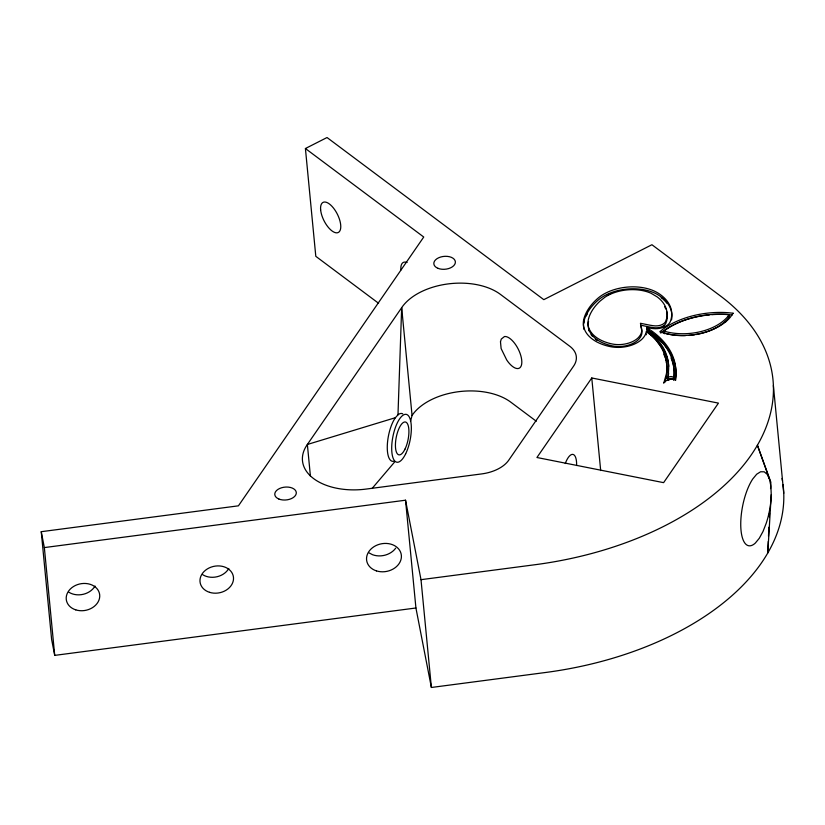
<?xml version="1.0" encoding="UTF-8"?>
<svg xmlns="http://www.w3.org/2000/svg" width="825" height="825" viewBox="0 0 825 825"><rect width="100%" height="100%" fill="white"/><g stroke="black" fill="none" stroke-linecap="round" stroke-linejoin="round"><path stroke-width="1.24" d="M393.721 461.288A24.368 8.776 -78.8 0 1 387.307 445.459A24.368 8.776 -78.8 0 1 395.412 417.687L397.98 414.831L401.672 307.684A57.399 34.31 -5.5 0 1 447.552 283.986A57.399 34.31 -5.5 0 1 500.414 294.37L569.745 346.232A33.763 20.182 -5.5 0 1 573.612 366.094L508.747 460.175A33.763 20.182 -5.5 0 1 481.718 473.911L366.187 489.07A57.399 34.31 -5.5 0 1 313.469 478.49A57.399 34.31 -5.5 0 1 307.364 444.479L401.672 307.684L412.057 415.47L410.489 421.441M768.281 541.406L767.776 552.998L771.241 494.639L770.901 486.193L769.55 479.294L757.391 445.201L770.849 482.182L770.571 488.617M768.498 536.26L768.89 527.247M769.333 516.945L769.508 513.078M648.388 333.599L648.182 330.278L648.316 332.815L652.369 336.136A107.704 64.371 -5.5 0 1 668.724 366.362M671.055 358.04A114.541 68.454 -5.5 0 1 674.221 376.798L673.829 380.016A2.991 1.794 -5.5 0 0 671.107 378.469A2.991 1.794 -5.5 0 0 667.93 380.057L668.632 369.177A107.704 64.371 -5.5 0 0 652.183 334.228L648.13 330.907M667.93 380.057L668.621 373.024M673.829 380.016L674.035 374.88A114.541 68.454 -5.5 0 0 650.378 331.743M588.565 321.513L588.204 323.359A41.147 24.595 -5.5 0 0 612.253 345.871A20.976 12.54 -5.5 0 0 638.767 339.302L640.447 337.136A22.791 13.623 -5.5 0 0 641.829 330.712L640.613 325.174L648.687 326.824A51.109 30.546 -5.5 0 0 654.029 327.68L655.782 327.824A9.137 5.466 -5.5 0 0 665.682 323.709L666.765 320.605A50.521 30.195 -5.5 0 0 666.559 311.19M666.239 378.376L666.631 376.623M663.733 383.254L666.373 373.931A105.909 63.298 -5.5 0 0 646.315 331.32A27.442 16.397 -5.5 0 1 644.098 336.703A25.627 15.314 -5.5 0 1 610.18 346.624A45.818 27.38 -5.5 0 1 583.976 318.532A75.446 45.086 -5.5 0 1 598.032 298.155A38.878 23.234 -5.5 0 1 658.226 293.164A55.172 32.969 -5.5 0 1 670.385 321.399A13.798 8.25 -5.5 0 1 653.07 328.577A55.76 33.32 -5.5 0 1 646.656 327.577L646.913 330.268A55.76 33.32 -5.5 0 0 647.481 330.382M665.002 382.006L666.559 375.839A105.909 63.298 -5.5 0 0 666.28 361.938M591.773 377.974L536.931 457.504L663.609 482.656L718.441 403.116L591.773 377.974L600.683 470.549M664.084 331.062L665.002 330.32A64.969 38.827 -5.5 0 1 727.763 314.449L729.166 314.603L727.629 316.759A45.767 27.349 -5.5 0 1 667.312 332.011L664.084 331.062L664.342 333.754M372.054 488.513L394.608 462.021M660.732 333.094L663.042 331.217A67.846 40.549 -5.5 0 1 709.479 314.861M305.415 148.521L327.04 137.528L543.799 299.661L651.925 244.726L720.349 295.907A270.136 161.442 -5.5 0 1 535.033 564.723L421.008 579.676L405.539 500.208L44.344 547.583L41.25 531.692L238.425 505.828L423.741 237.023L305.415 148.521L315.8 256.317L378.562 303.26M395.412 417.687L307.364 444.479L310.417 476.18M41.25 531.692L51.624 639.488L54.718 655.38L415.924 607.994L431.382 687.472L545.408 672.509A270.136 161.442 -5.5 0 0 783.028 484.615M732.136 315.026L728.588 314.634A67.846 40.549 -5.5 0 0 711.882 314.655M727.949 316.357L729.352 316.511L727.815 318.667A45.767 27.349 -5.5 0 1 695.877 334.568M664.269 332.98L667.497 333.929A45.767 27.349 -5.5 0 0 685.431 335.62M369.043 552.863L372.508 554.699A17.562 14.056 -11 0 0 395.711 548.151M646.656 327.577L651.802 331A116.335 69.527 -5.5 0 1 675.221 379.686A7.745 4.63 -5.5 0 0 664.115 382.542M648.419 331.268L651.152 333.083M536.281 421.235L510.799 402.167A57.399 34.31 -5.5 0 0 457.937 391.782A57.399 34.31 -5.5 0 0 412.057 415.47M769.55 479.294L767.271 474.385L764.218 471.817L760.619 471.756L756.69 474.21L752.73 479.005A37.816 13.623 -78.8 0 0 740.798 527.051A37.816 13.623 -78.8 0 0 755.298 543.097L759.268 538.302L763.012 531.475L766.281 523.102A37.816 13.623 -78.8 0 0 771.241 494.639M783.75 493.288L773.376 385.492M729.166 314.603L729.424 317.295M421.008 579.676L431.382 687.472M405.539 500.208L415.924 607.994M44.344 547.583L54.718 655.38M565.259 463.537A17.562 6.322 -78.8 0 1 572.911 454.4A17.562 6.322 -78.8 0 1 576.603 465.517M782.038 478.469A270.136 161.442 -5.5 0 1 782.482 480.923M400.919 269.971A16.882 7.435 63.1 0 1 407.107 262.515M397.98 414.831A24.368 8.776 -78.8 0 1 402.755 413.83M228.793 568.487A16.882 13.509 -11 0 1 202.754 574.736M95.019 586.039A16.882 13.509 -11 0 1 68.98 592.278M667.745 378.149A2.991 1.794 -5.5 0 1 670.931 376.561A2.991 1.794 -5.5 0 1 673.643 378.108M651.523 334.352A114.541 68.454 -5.5 0 1 653.4 335.785M671.54 319.853A55.172 32.969 -5.5 0 0 658.412 295.082A38.878 23.234 -5.5 0 0 598.208 300.063A75.446 45.086 -5.5 0 0 584.162 320.451A45.818 27.38 -5.5 0 0 584.059 329.464M694.722 334.754A45.767 27.349 -5.5 0 1 688.927 335.435M649.141 329.907A55.76 33.32 -5.5 0 1 646.841 329.484L651.977 332.908A116.335 69.527 -5.5 0 1 675.613 380.387M646.357 334.012A27.442 16.397 -5.5 0 1 646.161 334.795M663.774 354.1A105.909 63.298 -5.5 0 1 665.053 357.421M665.414 358.545A105.909 63.298 -5.5 0 1 666.023 360.803M664.641 306.725A50.521 30.195 -5.5 0 1 665.754 308.932M656.762 337.343A116.335 69.527 -5.5 0 1 660.186 340.426M660.99 341.21A116.335 69.527 -5.5 0 1 662.547 342.818M664.733 345.283A116.335 69.527 -5.5 0 1 670.189 353.028M671.282 355.049A116.335 69.527 -5.5 0 1 672.87 358.463M674.829 364.289A116.335 69.527 -5.5 0 1 675.376 366.651M661.176 297.712A55.172 32.969 -5.5 0 1 662.826 299.021M663.599 299.692A55.172 32.969 -5.5 0 1 667.002 303.27M607.396 295.061A38.878 23.234 -5.5 0 1 610.335 293.782M586.276 315.882A75.446 45.086 -5.5 0 1 587.173 314.119M583.78 323.245A45.818 27.38 -5.5 0 1 584.234 321.234M667.126 369.631A105.909 63.298 -5.5 0 1 667.105 371.951M657.814 342.365A107.704 64.371 -5.5 0 1 659.814 344.809M660.588 345.85A107.704 64.371 -5.5 0 1 662.042 347.964M662.722 349.027A107.704 64.371 -5.5 0 1 664.538 352.285M665.579 354.502A107.704 64.371 -5.5 0 1 667.868 361.319M668.724 379.974A2.991 1.794 -5.5 0 1 669.322 379.634M664.589 325.875A9.137 5.466 -5.5 0 1 663.785 326.504M597.094 340.447A41.147 24.595 -5.5 0 1 595.32 339.106M592.319 336.167A41.147 24.595 -5.5 0 1 591.102 334.589M589.308 331.258A41.147 24.595 -5.5 0 1 588.72 329.515M726.485 320.997A45.767 27.349 -5.5 0 1 724.938 322.493M500.476 341.746L501.126 348.583L506.736 360.009A17.562 7.734 63.1 0 0 520.07 367.62A17.562 7.734 63.1 0 0 518.296 349.222A17.562 7.734 63.1 0 0 504.477 336.538L501.27 339.085L500.476 341.746M588.555 318.677L588.029 321.451A41.147 24.595 -5.5 0 0 612.067 343.953A20.976 12.54 -5.5 0 0 638.581 337.394L640.262 335.218A22.791 13.623 -5.5 0 0 641.644 328.804L640.427 323.266L648.502 324.906A51.109 30.546 -5.5 0 0 653.843 325.762L655.597 325.906A9.137 5.466 -5.5 0 0 665.497 321.802L666.579 318.698A50.521 30.195 -5.5 0 0 657.195 296.907L651.131 293.298A34.217 20.45 -5.5 0 0 605.076 297.113L600.095 301.063A70.795 42.312 -5.5 0 0 589.071 317.048L588.555 318.677M733.126 313.242L730.166 317.429A48.654 29.081 -5.5 0 1 666.043 333.64L659.783 331.805L662.857 329.299A67.846 40.549 -5.5 0 1 728.403 312.727L733.126 313.242M376.448 570.89A17.562 14.056 -11 0 0 401.363 555.328A17.562 14.056 -11 0 0 374.107 546.614A17.562 14.056 -11 0 0 376.448 570.89M278.85 499.022A10.808 6.456 -5.5 0 0 296.196 493.824A10.808 6.456 -5.5 0 0 281.573 487.761A10.808 6.456 -5.5 0 0 278.85 499.022M437.91 268.3A10.808 6.456 -5.5 0 0 455.266 263.103A10.808 6.456 -5.5 0 0 440.643 257.029A10.808 6.456 -5.5 0 0 437.91 268.3M320.647 209.921A16.882 7.435 63.1 0 0 336.817 232.846A16.882 7.435 63.1 0 0 334.568 209.509A16.882 7.435 63.1 0 0 320.647 209.921M405.663 453.802A24.368 8.776 -78.8 0 0 407.179 414.707A24.368 8.776 -78.8 0 0 391.731 446.335A24.368 8.776 -78.8 0 0 405.663 453.802M405.013 449.089A16.747 6.033 -78.8 0 0 406.065 422.235A16.747 6.033 -78.8 0 0 395.443 443.963A16.747 6.033 -78.8 0 0 405.013 449.089M209.519 592.319A16.882 13.509 -11 0 0 233.475 577.356A16.882 13.509 -11 0 0 207.271 568.972A16.882 13.509 -11 0 0 209.519 592.319M75.745 609.861A16.882 13.509 -11 0 0 99.701 594.908A16.882 13.509 -11 0 0 73.487 586.523A16.882 13.509 -11 0 0 75.745 609.861"/></g></svg>
